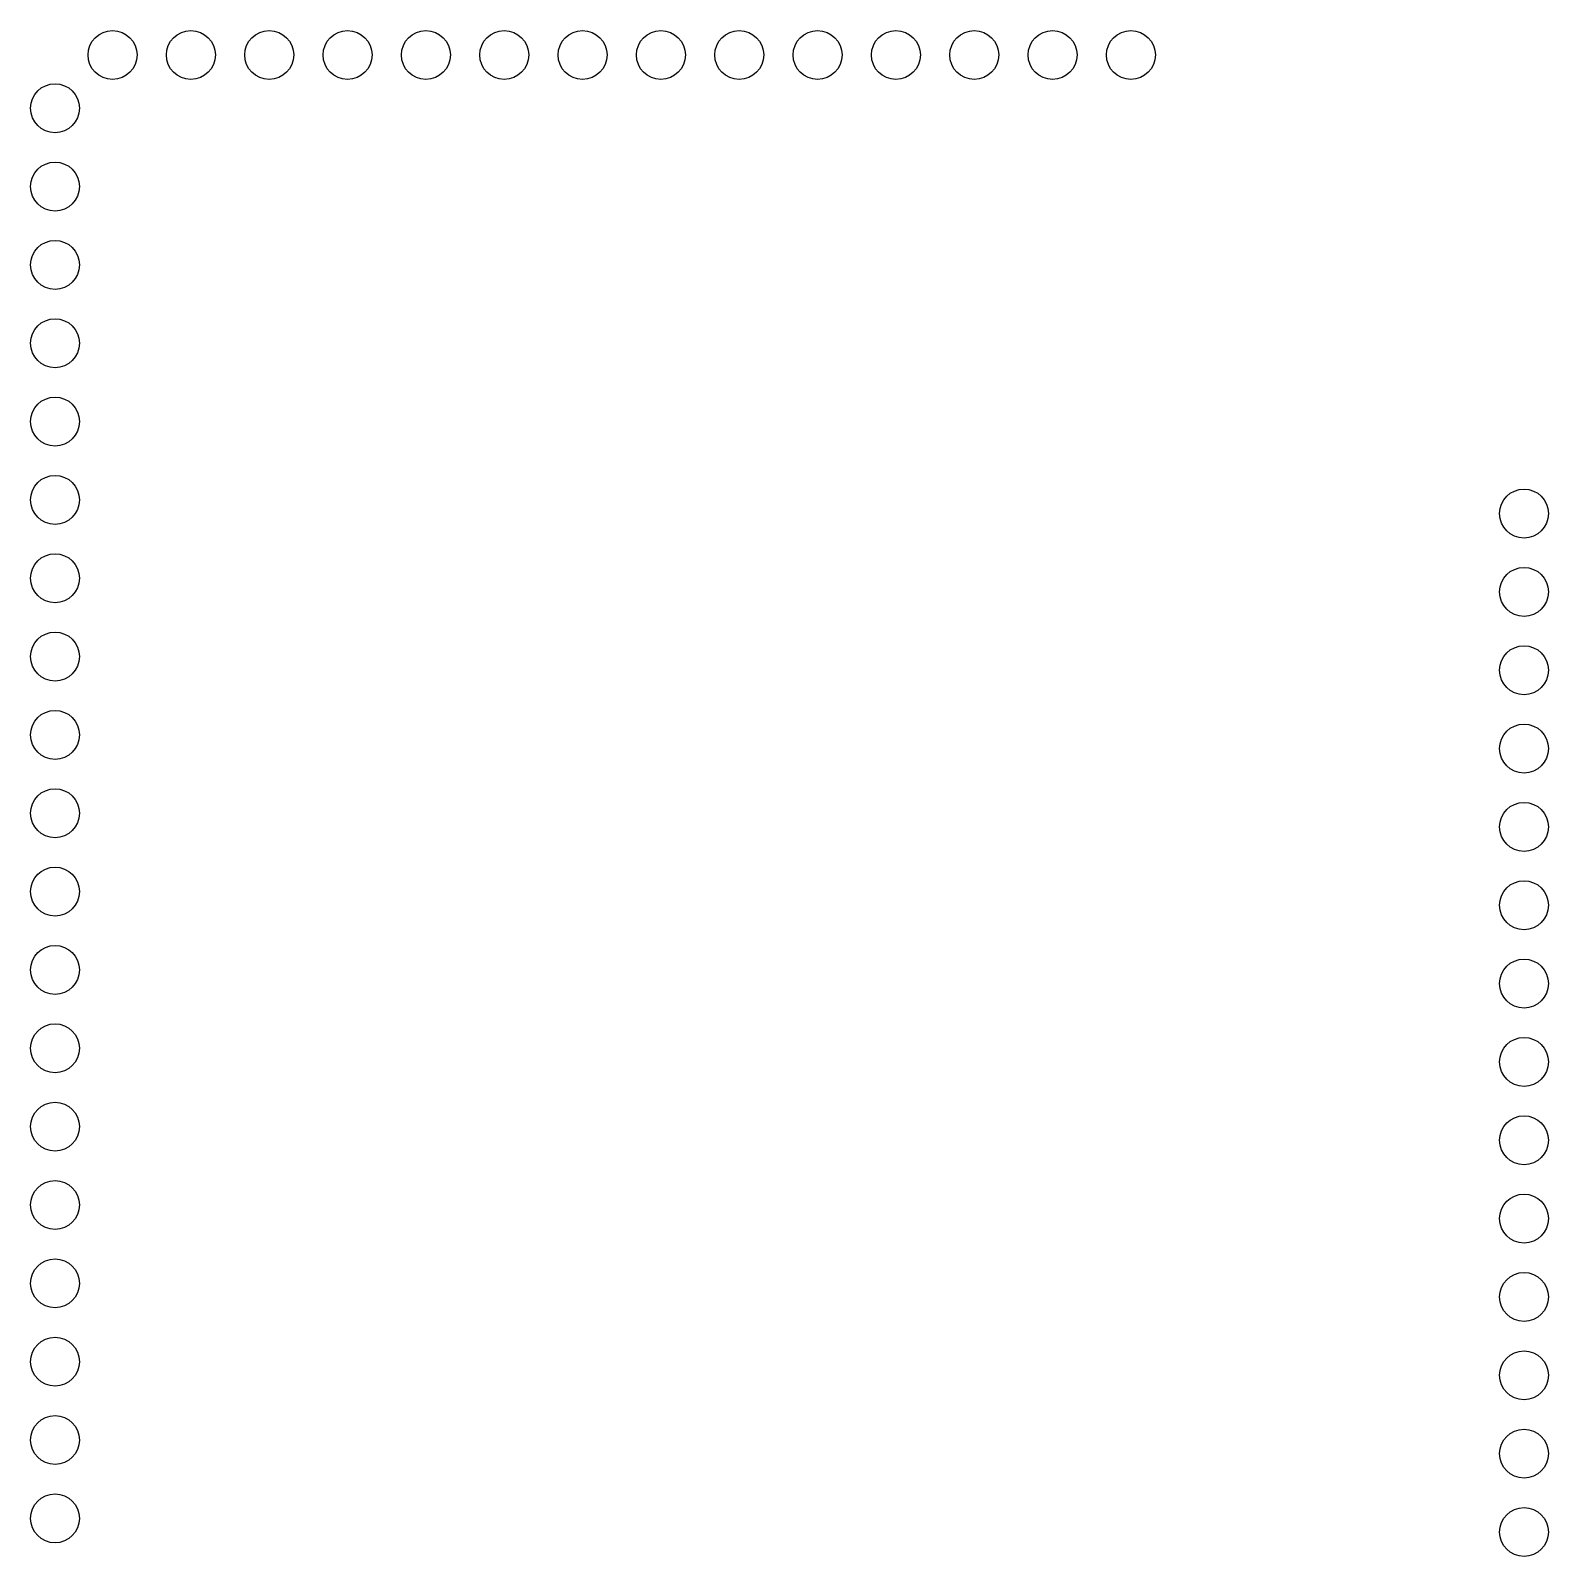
# Model space of a CAD drawing. Header units: millimetres. Extents: x 0.5 to 25.3, y 0.4 to 25.3.
import ezdxf

# ---------------------------------------------------------------- set-up
doc = ezdxf.new("R2010")
doc.units = ezdxf.units.MM

msp = doc.modelspace()

# ---------------------------------------------------------------- linework, layer by layer
at = {"color": 2}
for centre in [(1.839, 24.896, 1), (3.119, 24.896, 1), (4.399, 24.896, 1), (5.679, 24.896, 1), (6.959, 24.896, 1), (8.239, 24.896, 1), (9.519, 24.896, 1), (10.799, 24.896, 1), (12.079, 24.896, 1), (13.359, 24.896, 1), (14.639, 24.896, 1), (15.919, 24.896, 1), (17.199, 24.896, 1), (18.479, 24.896, 1), (0.899, 24.026, 1), (0.899, 22.746, 1), (0.899, 21.466, 1), (0.899, 20.186, 1), (0.899, 18.906, 1), (0.899, 17.626, 1), (24.901, 17.403, 1), (0.899, 16.346, 1), (24.901, 16.123, 1), (0.899, 15.066, 1), (24.901, 14.843, 1), (0.899, 13.786, 1), (24.901, 13.563, 1), (0.899, 12.506, 1), (24.901, 12.283, 1), (0.899, 11.226, 1), (24.901, 11.003, 1), (0.899, 9.946, 1), (24.901, 9.723, 1), (0.899, 8.666, 1), (24.901, 8.443, 1), (0.899, 7.386, 1), (24.901, 7.163, 1), (0.899, 6.106, 1), (24.901, 5.883, 1), (0.899, 4.826, 1), (24.901, 4.603, 1), (0.899, 3.546, 1), (24.901, 3.323, 1), (0.899, 2.266, 1), (24.901, 2.043, 1), (0.899, 0.986, 1), (24.901, 0.763, 1)]:
    msp.add_circle(centre, 0.4, dxfattribs=at)

doc.saveas('drawing.dxf')
